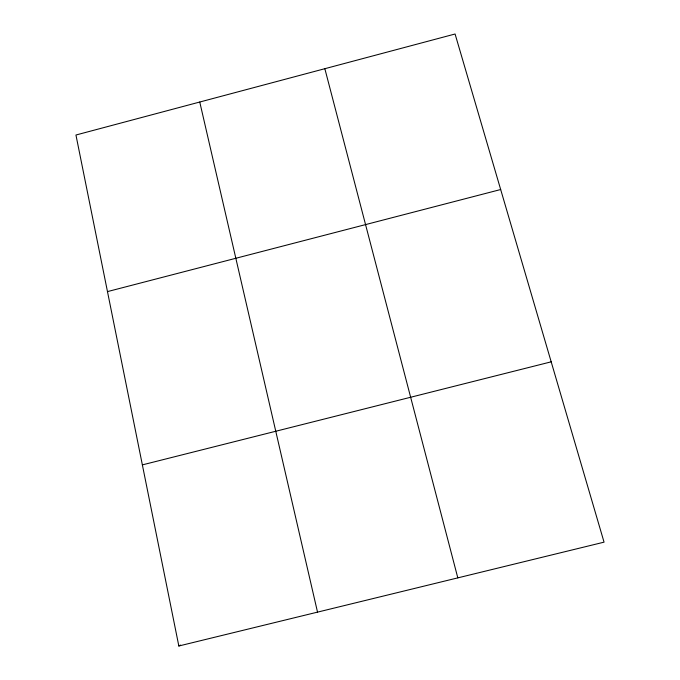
<?xml version="1.0" encoding="UTF-8"?>
<svg xmlns="http://www.w3.org/2000/svg" width="680" height="680" viewBox="0 0 680 680"><rect width="100%" height="100%" fill="white"/><g stroke="black" fill="none" stroke-linecap="round" stroke-linejoin="round"><path stroke-width="1.02" d="M178.831 646L604.053 542.156L455.081 34L75.947 135.014L178.831 646L180.548 645.073M107.474 291.601L500.675 189.524M142.367 464.882L551.191 361.828M324.844 68.697L457.81 577.873M199.758 102.025L317.526 612.127"/></g></svg>
